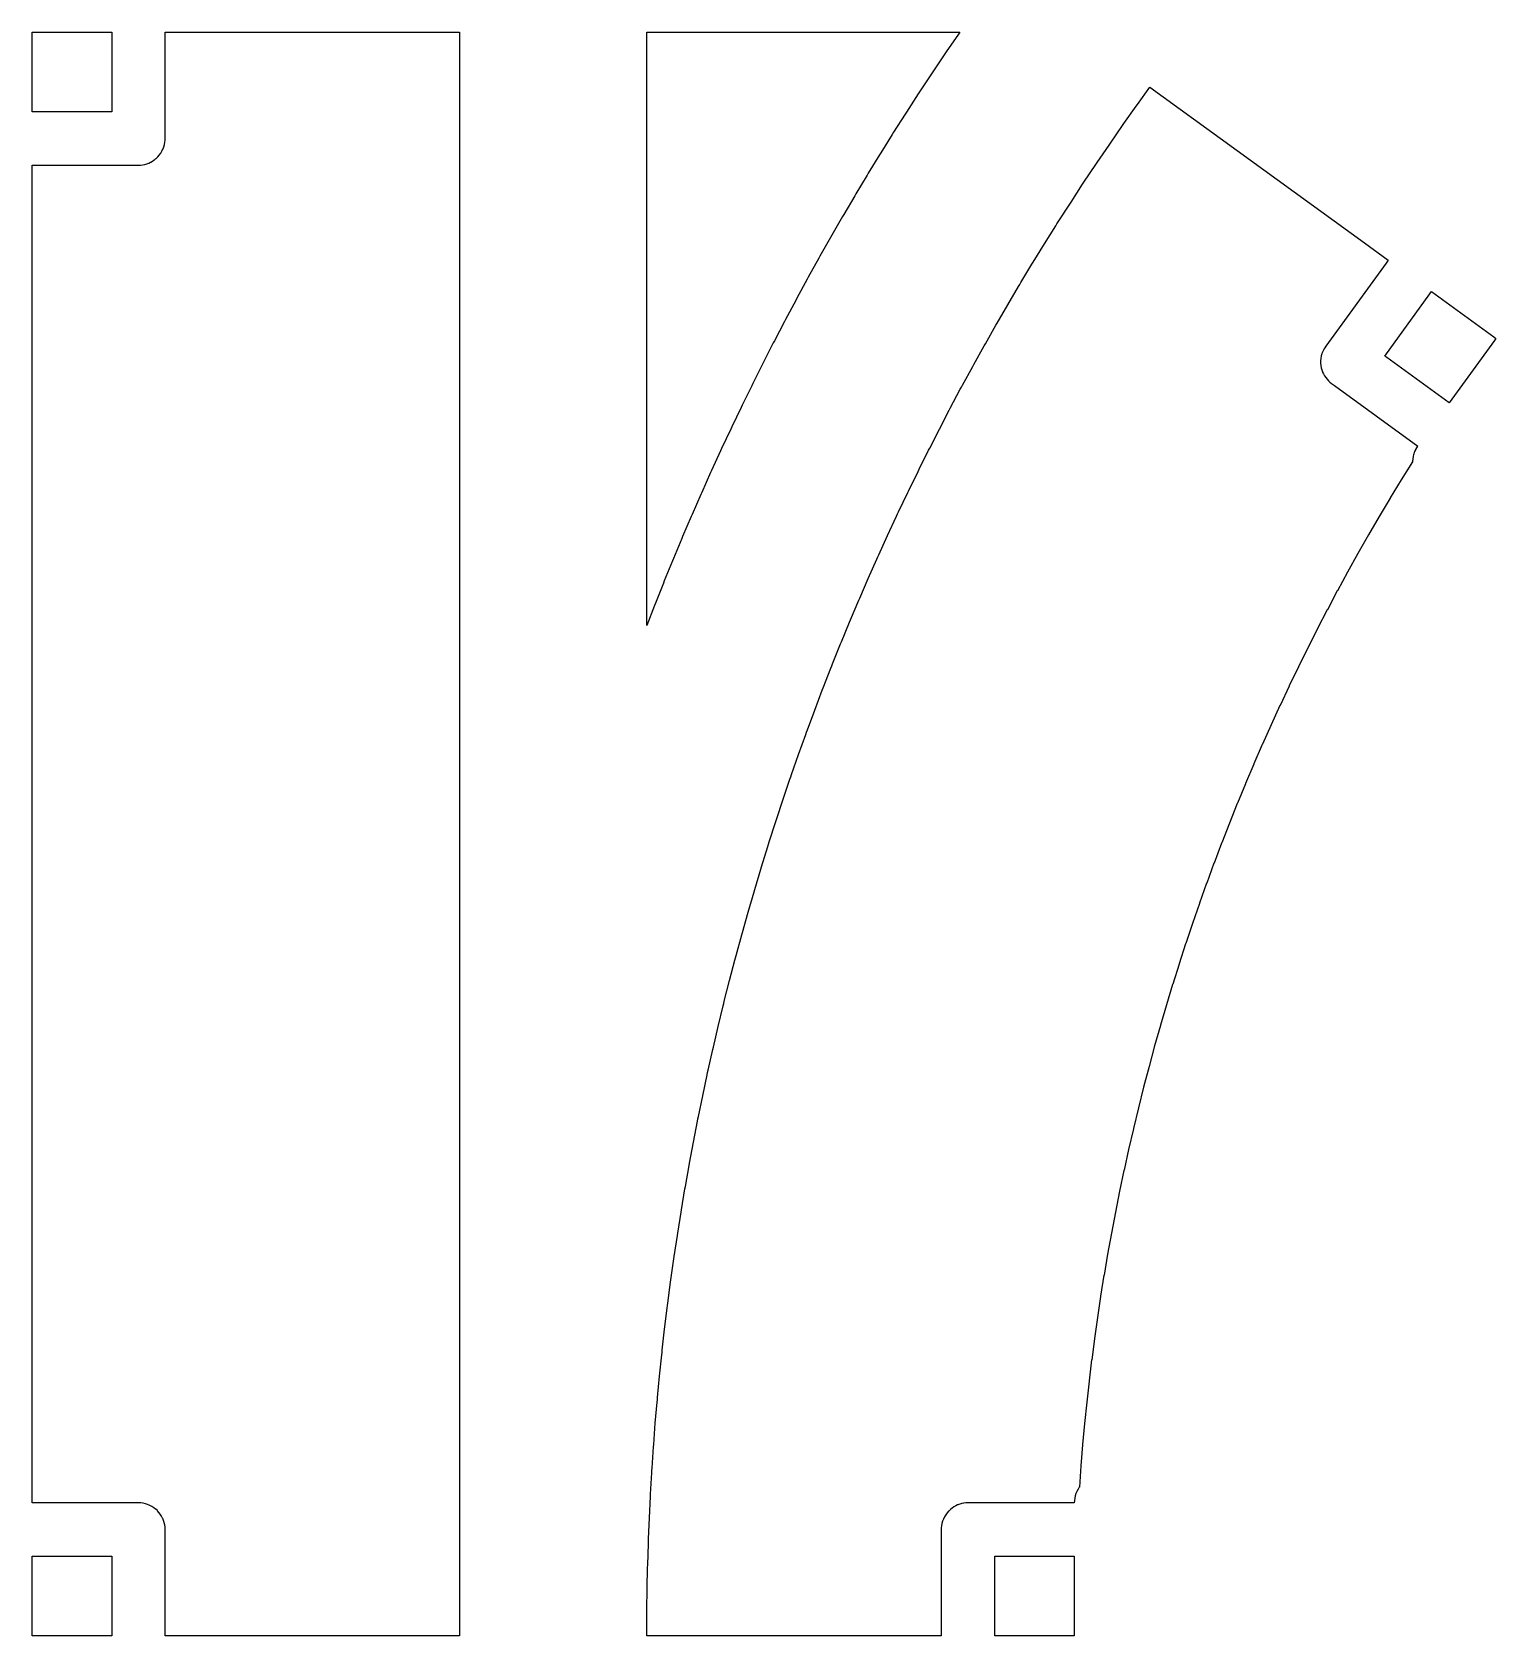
# Model space of a CAD drawing. Header units: millimetres. Extents: x 0 to 274, y 0 to 300.
import ezdxf

# ---------------------------------------------------------------- set-up
doc = ezdxf.new("R2010")
doc.units = ezdxf.units.MM
doc.layers.add('Mesh_cs', color=7, linetype='CONTINUOUS')

msp = doc.modelspace()

# ---------------------------------------------------------------- linework, layer by layer
at = {"layer": 'Mesh_cs'}
for p, q in [((0, 299.577, 11.9), (0, 300.074, 11.9)), ((0, 300.074, 11.9), (0.4967, 300.074, 11.9)), ((0.4967, 300.074, 11.9), (14.9, 300.074, 11.9)), ((14.9, 300.074, 11.9), (14.9, 285.671, 11.9)), ((24.9, 299.411, 11.9), (24.9, 300.074, 11.9)), ((24.9, 300.074, 11.9), (30.41, 300.074, 11.9)), ((30.41, 300.074, 11.9), (80, 300.074, 11.9)), ((80, 300.074, 11.9), (80, 270.067, 11.9)), ((115, 200.144, 11.9), (115, 300.074, 11.9)), ((115, 300.074, 11.9), (167.699, 300.074, 11.9)), ((167.699, 300.074, 11.9), (173.555, 300.074, 11.9)), ((173.555, 300.074, 11.9), (173.301, 299.703, 11.9)), ((0, 285.174, 11.9), (0, 299.577, 11.9)), ((24.9, 280.174, 11.9), (24.9, 299.411, 11.9)), ((173.301, 299.703, 11.9), (171.017, 296.366, 11.9)), ((170.766, 295.993, 11.9), (168.51, 292.636, 11.9)), ((171.017, 296.366, 11.9), (170.766, 295.993, 11.9)), ((168.263, 292.261, 11.9), (166.036, 288.885, 11.9)), ((168.51, 292.636, 11.9), (168.263, 292.261, 11.9)), ((165.792, 288.508, 11.9), (163.593, 285.113, 11.9)), ((166.036, 288.885, 11.9), (165.792, 288.508, 11.9)), ((206.831, 286.555, 11.9), (209.158, 289.788, 11.9)), ((209.158, 289.788, 11.9), (249.277, 260.64, 11.9)), ((14.4033, 285.174, 11.9), (0, 285.174, 11.9)), ((14.9, 285.174, 11.9), (14.4033, 285.174, 11.9)), ((14.9, 285.671, 11.9), (14.9, 285.174, 11.9)), ((163.593, 285.113, 11.9), (163.352, 284.734, 11.9)), ((204.275, 282.943, 11.9), (206.573, 286.196, 11.9)), ((206.573, 286.196, 11.9), (206.831, 286.555, 11.9)), ((163.352, 284.734, 11.9), (161.183, 281.32, 11.9)), ((201.752, 279.307, 11.9), (204.02, 282.581, 11.9)), ((204.02, 282.581, 11.9), (204.275, 282.943, 11.9)), ((24.7734, 279.058, 11.9), (24.8519, 279.482, 11.9)), ((24.8519, 279.482, 11.9), (24.8536, 279.496, 11.9)), ((24.8536, 279.496, 11.9), (24.888, 279.828, 11.9)), ((24.888, 279.828, 11.9), (24.8885, 279.841, 11.9)), ((24.8885, 279.841, 11.9), (24.9, 280.174, 11.9)), ((160.945, 280.939, 11.9), (158.805, 277.507, 11.9)), ((161.183, 281.32, 11.9), (160.945, 280.939, 11.9)), ((201.5, 278.944, 11.9), (201.752, 279.307, 11.9)), ((22.5444, 275.931, 11.9), (22.8661, 276.149, 11.9)), ((22.8661, 276.149, 11.9), (22.8782, 276.158, 11.9)), ((22.8782, 276.158, 11.9), (23.1813, 276.402, 11.9)), ((23.1813, 276.402, 11.9), (23.1926, 276.411, 11.9)), ((23.1926, 276.411, 11.9), (23.5052, 276.71, 11.9)), ((23.5052, 276.71, 11.9), (23.5146, 276.72, 11.9)), ((23.5146, 276.72, 11.9), (23.7992, 277.045, 11.9)), ((23.7992, 277.045, 11.9), (23.8078, 277.055, 11.9)), ((23.8078, 277.055, 11.9), (24.0622, 277.404, 11.9)), ((24.0622, 277.404, 11.9), (24.07, 277.415, 11.9)), ((24.07, 277.415, 11.9), (24.2922, 277.786, 11.9)), ((24.2922, 277.786, 11.9), (24.299, 277.797, 11.9)), ((24.299, 277.797, 11.9), (24.3049, 277.81, 11.9)), ((24.3049, 277.81, 11.9), (24.4931, 278.199, 11.9)), ((24.4931, 278.199, 11.9), (24.498, 278.211, 11.9)), ((24.498, 278.211, 11.9), (24.6508, 278.615, 11.9)), ((24.6508, 278.615, 11.9), (24.6546, 278.628, 11.9)), ((24.6546, 278.628, 11.9), (24.7707, 279.044, 11.9)), ((24.7707, 279.044, 11.9), (24.7734, 279.058, 11.9)), ((158.57, 277.124, 11.9), (156.459, 273.674, 11.9)), ((158.805, 277.507, 11.9), (158.57, 277.124, 11.9)), ((199.261, 275.65, 11.9), (201.5, 278.944, 11.9)), ((0, 266.832, 11.9), (0, 275.174, 11.9)), ((0, 275.174, 11.9), (19.2367, 275.174, 11.9)), ((19.2367, 275.174, 11.9), (19.9, 275.174, 11.9)), ((19.9, 275.174, 11.9), (19.9111, 275.174, 11.9)), ((19.9111, 275.174, 11.9), (20.3, 275.19, 11.9)), ((20.3, 275.19, 11.9), (20.3114, 275.191, 11.9)), ((20.3114, 275.191, 11.9), (20.6983, 275.238, 11.9)), ((20.6983, 275.238, 11.9), (20.7128, 275.241, 11.9)), ((20.7128, 275.241, 11.9), (21.0598, 275.311, 11.9)), ((21.0598, 275.311, 11.9), (21.074, 275.314, 11.9)), ((21.074, 275.314, 11.9), (21.4485, 275.42, 11.9)), ((21.4485, 275.42, 11.9), (21.8134, 275.555, 11.9)), ((21.8134, 275.555, 11.9), (21.8272, 275.561, 11.9)), ((21.8272, 275.561, 11.9), (22.1799, 275.725, 11.9)), ((22.1799, 275.725, 11.9), (22.1933, 275.731, 11.9)), ((22.1933, 275.731, 11.9), (22.5316, 275.923, 11.9)), ((22.5316, 275.923, 11.9), (22.5444, 275.931, 11.9)), ((156.228, 273.289, 11.9), (154.147, 269.821, 11.9)), ((156.459, 273.674, 11.9), (156.228, 273.289, 11.9)), ((196.804, 271.97, 11.9), (199.013, 275.284, 11.9)), ((199.013, 275.284, 11.9), (199.261, 275.65, 11.9)), ((80, 270.067, 11.9), (80, 0, 11.9)), ((194.379, 268.268, 11.9), (196.558, 271.601, 11.9)), ((196.558, 271.601, 11.9), (196.804, 271.97, 11.9)), ((153.919, 269.434, 11.9), (151.867, 265.949, 11.9)), ((154.147, 269.821, 11.9), (153.919, 269.434, 11.9)), ((191.988, 264.544, 11.9), (194.137, 267.897, 11.9)), ((194.137, 267.897, 11.9), (194.379, 268.268, 11.9)), ((0, 24.9, 11.9), (0, 266.832, 11.9)), ((151.642, 265.56, 11.9), (149.62, 262.057, 11.9)), ((151.867, 265.949, 11.9), (151.642, 265.56, 11.9)), ((191.513, 263.797, 11.9), (191.749, 264.172, 11.9)), ((191.749, 264.172, 11.9), (191.988, 264.544, 11.9)), ((149.399, 261.666, 11.9), (147.406, 258.147, 11.9)), ((149.62, 262.057, 11.9), (149.399, 261.666, 11.9)), ((189.395, 260.425, 11.9), (191.513, 263.797, 11.9)), ((147.406, 258.147, 11.9), (147.188, 257.754, 11.9)), ((187.306, 257.033, 11.9), (189.395, 260.425, 11.9)), ((249.277, 260.64, 11.9), (253.735, 257.401, 11.9)), ((147.188, 257.754, 11.9), (145.226, 254.217, 11.9)), ((185.016, 253.247, 11.9), (187.074, 256.657, 11.9)), ((187.074, 256.657, 11.9), (187.306, 257.033, 11.9)), ((253.345, 256.864, 11.9), (242.038, 241.301, 11.9)), ((253.735, 257.401, 11.9), (253.345, 256.864, 11.9)), ((145.011, 253.822, 11.9), (143.079, 250.269, 11.9)), ((145.226, 254.217, 11.9), (145.011, 253.822, 11.9)), ((182.534, 249.059, 11.9), (184.562, 252.487, 11.9)), ((184.562, 252.487, 11.9), (184.787, 252.868, 11.9)), ((184.787, 252.868, 11.9), (185.016, 253.247, 11.9)), ((142.868, 249.873, 11.9), (140.966, 246.303, 11.9)), ((143.079, 250.269, 11.9), (142.868, 249.873, 11.9)), ((253.067, 239.469, 11.9), (261.533, 251.121, 11.9)), ((261.533, 251.121, 11.9), (261.825, 251.523, 11.9)), ((261.825, 251.523, 11.9), (273.477, 243.057, 11.9)), ((140.966, 246.303, 11.9), (140.758, 245.905, 11.9)), ((180.538, 245.613, 11.9), (182.534, 249.059, 11.9)), ((140.758, 245.905, 11.9), (138.887, 242.32, 11.9)), ((178.351, 241.766, 11.9), (180.316, 245.23, 11.9)), ((180.316, 245.23, 11.9), (180.538, 245.613, 11.9)), ((138.682, 241.919, 11.9), (136.842, 238.318, 11.9)), ((138.887, 242.32, 11.9), (138.682, 241.919, 11.9)), ((176.198, 237.899, 11.9), (178.132, 241.381, 11.9)), ((178.132, 241.381, 11.9), (178.351, 241.766, 11.9)), ((241.478, 240.311, 11.9), (241.328, 239.907, 11.9)), ((241.484, 240.324, 11.9), (241.478, 240.311, 11.9)), ((241.67, 240.714, 11.9), (241.484, 240.324, 11.9)), ((241.677, 240.726, 11.9), (241.67, 240.714, 11.9)), ((241.844, 241.014, 11.9), (241.677, 240.726, 11.9)), ((241.851, 241.026, 11.9), (241.844, 241.014, 11.9)), ((242.038, 241.301, 11.9), (241.851, 241.026, 11.9)), ((273.587, 242.363, 11.9), (265.121, 230.711, 11.9)), ((273.477, 243.057, 11.9), (273.879, 242.765, 11.9)), ((273.879, 242.765, 11.9), (273.587, 242.363, 11.9)), ((136.64, 237.916, 11.9), (134.83, 234.3, 11.9)), ((136.842, 238.318, 11.9), (136.64, 237.916, 11.9)), ((174.08, 234.014, 11.9), (175.983, 237.513, 11.9)), ((175.983, 237.513, 11.9), (176.198, 237.899, 11.9)), ((241.088, 238.582, 11.9), (241.087, 238.568, 11.9)), ((241.087, 238.568, 11.9), (241.088, 238.136, 11.9)), ((241.126, 239.012, 11.9), (241.088, 238.582, 11.9)), ((241.088, 238.136, 11.9), (241.089, 238.123, 11.9)), ((241.089, 238.123, 11.9), (241.128, 237.692, 11.9)), ((241.127, 239.026, 11.9), (241.126, 239.012, 11.9)), ((241.129, 239.039, 11.9), (241.127, 239.026, 11.9)), ((241.128, 237.692, 11.9), (241.13, 237.679, 11.9)), ((241.206, 239.464, 11.9), (241.129, 239.039, 11.9)), ((241.13, 237.679, 11.9), (241.207, 237.254, 11.9)), ((241.209, 239.477, 11.9), (241.206, 239.464, 11.9)), ((241.207, 237.254, 11.9), (241.211, 237.239, 11.9)), ((241.323, 239.894, 11.9), (241.209, 239.477, 11.9)), ((241.211, 237.239, 11.9), (241.313, 236.864, 11.9)), ((241.328, 239.907, 11.9), (241.323, 239.894, 11.9)), ((253.469, 239.177, 11.9), (253.067, 239.469, 11.9)), ((265.121, 230.711, 11.9), (253.469, 239.177, 11.9)), ((134.83, 234.3, 11.9), (134.633, 233.896, 11.9)), ((241.313, 236.864, 11.9), (241.317, 236.85, 11.9)), ((241.317, 236.85, 11.9), (241.449, 236.484, 11.9)), ((241.449, 236.484, 11.9), (241.455, 236.47, 11.9)), ((241.455, 236.47, 11.9), (241.616, 236.116, 11.9)), ((241.616, 236.116, 11.9), (241.623, 236.103, 11.9)), ((241.623, 236.103, 11.9), (241.812, 235.763, 11.9)), ((241.812, 235.763, 11.9), (241.82, 235.751, 11.9)), ((241.82, 235.751, 11.9), (242.036, 235.427, 11.9)), ((242.036, 235.427, 11.9), (242.277, 235.121, 11.9)), ((242.277, 235.121, 11.9), (242.286, 235.11, 11.9)), ((242.286, 235.11, 11.9), (242.526, 234.849, 11.9)), ((242.526, 234.849, 11.9), (242.536, 234.839, 11.9)), ((242.536, 234.839, 11.9), (242.821, 234.573, 11.9)), ((242.821, 234.573, 11.9), (242.83, 234.566, 11.9)), ((242.83, 234.566, 11.9), (243.135, 234.324, 11.9)), ((243.135, 234.324, 11.9), (243.144, 234.317, 11.9)), ((243.144, 234.317, 11.9), (243.681, 233.928, 11.9)), ((134.633, 233.896, 11.9), (132.854, 230.264, 11.9)), ((171.789, 229.719, 11.9), (173.66, 233.234, 11.9)), ((173.66, 233.234, 11.9), (173.868, 233.625, 11.9)), ((173.868, 233.625, 11.9), (174.08, 234.014, 11.9)), ((243.681, 233.928, 11.9), (259.243, 222.621, 11.9)), ((132.659, 229.859, 11.9), (130.911, 226.212, 11.9)), ((132.854, 230.264, 11.9), (132.659, 229.859, 11.9)), ((169.745, 225.794, 11.9), (171.584, 229.326, 11.9)), ((171.584, 229.326, 11.9), (171.789, 229.719, 11.9)), ((130.72, 225.805, 11.9), (129.003, 222.143, 11.9)), ((130.911, 226.212, 11.9), (130.72, 225.805, 11.9)), ((167.936, 222.245, 11.9), (169.745, 225.794, 11.9)), ((129.003, 222.143, 11.9), (128.816, 221.735, 11.9)), ((167.736, 221.851, 11.9), (167.936, 222.245, 11.9)), ((259.007, 222.263, 11.9), (258.831, 221.946, 11.9)), ((259.02, 222.286, 11.9), (259.007, 222.263, 11.9)), ((259.221, 222.587, 11.9), (259.02, 222.286, 11.9)), ((259.228, 222.598, 11.9), (259.221, 222.587, 11.9)), ((259.243, 222.621, 11.9), (259.228, 222.598, 11.9)), ((128.816, 221.735, 11.9), (127.13, 218.059, 11.9)), ((165.959, 218.286, 11.9), (167.736, 221.851, 11.9)), ((258.271, 219.683, 11.9), (256.179, 216.317, 11.9)), ((258.288, 219.711, 11.9), (258.271, 219.683, 11.9)), ((258.296, 219.851, 11.9), (258.29, 219.747, 11.9)), ((258.29, 219.747, 11.9), (258.29, 219.732, 11.9)), ((258.303, 220.048, 11.9), (258.296, 219.851, 11.9)), ((258.32, 220.244, 11.9), (258.303, 220.048, 11.9)), ((258.327, 220.3, 11.9), (258.32, 220.244, 11.9)), ((258.378, 220.609, 11.9), (258.327, 220.3, 11.9)), ((258.402, 220.741, 11.9), (258.378, 220.609, 11.9)), ((258.469, 221, 11.9), (258.402, 220.741, 11.9)), ((258.517, 221.175, 11.9), (258.469, 221, 11.9)), ((258.607, 221.428, 11.9), (258.517, 221.175, 11.9)), ((258.656, 221.564, 11.9), (258.607, 221.428, 11.9)), ((258.668, 221.591, 11.9), (258.656, 221.564, 11.9)), ((258.818, 221.921, 11.9), (258.668, 221.591, 11.9)), ((258.831, 221.946, 11.9), (258.818, 221.921, 11.9)), ((126.946, 217.649, 11.9), (125.292, 213.958, 11.9)), ((127.13, 218.059, 11.9), (126.946, 217.649, 11.9)), ((164.018, 214.31, 11.9), (165.762, 217.89, 11.9)), ((165.762, 217.89, 11.9), (165.959, 218.286, 11.9)), ((256.179, 216.317, 11.9), (254.119, 212.93, 11.9)), ((125.111, 213.546, 11.9), (123.488, 209.842, 11.9)), ((125.292, 213.958, 11.9), (125.111, 213.546, 11.9)), ((162.112, 210.316, 11.9), (163.824, 213.912, 11.9)), ((163.824, 213.912, 11.9), (164.018, 214.31, 11.9)), ((161.922, 209.916, 11.9), (162.112, 210.316, 11.9)), ((254.085, 212.873, 11.9), (252.058, 209.467, 11.9)), ((254.102, 212.902, 11.9), (254.085, 212.873, 11.9)), ((254.119, 212.93, 11.9), (254.102, 212.902, 11.9)), ((123.311, 209.429, 11.9), (121.72, 205.711, 11.9)), ((123.488, 209.842, 11.9), (123.311, 209.429, 11.9)), ((160.056, 205.904, 11.9), (161.735, 209.515, 11.9)), ((161.735, 209.515, 11.9), (161.922, 209.916, 11.9)), ((252.058, 209.467, 11.9), (250.065, 206.041, 11.9)), ((121.547, 205.296, 11.9), (119.987, 201.565, 11.9)), ((121.72, 205.711, 11.9), (121.547, 205.296, 11.9)), ((158.409, 202.278, 11.9), (160.056, 205.904, 11.9)), ((250.032, 205.984, 11.9), (248.071, 202.539, 11.9)), ((250.048, 206.013, 11.9), (250.032, 205.984, 11.9)), ((250.065, 206.041, 11.9), (250.048, 206.013, 11.9)), ((119.817, 201.149, 11.9), (118.289, 197.404, 11.9)), ((119.987, 201.565, 11.9), (119.817, 201.149, 11.9)), ((156.432, 197.829, 11.9), (158.046, 201.47, 11.9)), ((158.046, 201.47, 11.9), (158.226, 201.875, 11.9)), ((158.226, 201.875, 11.9), (158.409, 202.278, 11.9)), ((248.055, 202.51, 11.9), (246.128, 199.046, 11.9)), ((248.071, 202.539, 11.9), (248.055, 202.51, 11.9)), ((115, 189.04, 11.9), (115, 200.144, 11.9)), ((246.112, 199.017, 11.9), (244.219, 195.535, 11.9)), ((246.128, 199.046, 11.9), (246.112, 199.017, 11.9)), ((118.123, 196.987, 11.9), (116.627, 193.229, 11.9)), ((118.289, 197.404, 11.9), (118.123, 196.987, 11.9)), ((154.85, 194.174, 11.9), (156.432, 197.829, 11.9)), ((244.203, 195.506, 11.9), (242.344, 192.006, 11.9)), ((244.219, 195.535, 11.9), (244.203, 195.506, 11.9)), ((116.464, 192.81, 11.9), (115, 189.04, 11.9)), ((116.627, 193.229, 11.9), (116.464, 192.81, 11.9)), ((153.125, 190.099, 11.9), (154.674, 193.768, 11.9)), ((154.674, 193.768, 11.9), (154.85, 194.174, 11.9)), ((151.437, 186.008, 11.9), (152.953, 189.691, 11.9)), ((152.953, 189.691, 11.9), (153.125, 190.099, 11.9)), ((242.329, 191.976, 11.9), (240.503, 188.458, 11.9)), ((242.344, 192.006, 11.9), (242.329, 191.976, 11.9)), ((240.488, 188.428, 11.9), (238.697, 184.893, 11.9)), ((240.503, 188.458, 11.9), (240.488, 188.428, 11.9)), ((149.786, 181.902, 11.9), (151.269, 185.599, 11.9)), ((151.269, 185.599, 11.9), (151.437, 186.008, 11.9)), ((238.682, 184.863, 11.9), (236.925, 181.31, 11.9)), ((238.697, 184.893, 11.9), (238.682, 184.863, 11.9)), ((148.011, 177.37, 11.9), (149.46, 181.079, 11.9)), ((149.46, 181.079, 11.9), (149.621, 181.492, 11.9)), ((149.621, 181.492, 11.9), (149.786, 181.902, 11.9)), ((236.925, 181.31, 11.9), (235.202, 177.741, 11.9)), ((147.853, 176.956, 11.9), (148.011, 177.37, 11.9)), ((235.173, 177.681, 11.9), (233.485, 174.095, 11.9)), ((235.188, 177.711, 11.9), (235.173, 177.681, 11.9)), ((235.202, 177.741, 11.9), (235.188, 177.711, 11.9)), ((146.437, 173.234, 11.9), (147.853, 176.956, 11.9)), ((233.471, 174.065, 11.9), (231.818, 170.462, 11.9)), ((233.485, 174.095, 11.9), (233.471, 174.065, 11.9)), ((145.055, 169.499, 11.9), (146.437, 173.234, 11.9)), ((143.402, 164.92, 11.9), (144.751, 168.667, 11.9)), ((144.751, 168.667, 11.9), (144.901, 169.084, 11.9)), ((144.901, 169.084, 11.9), (145.055, 169.499, 11.9)), ((231.818, 170.462, 11.9), (230.2, 166.844, 11.9)), ((230.173, 166.784, 11.9), (228.59, 163.15, 11.9)), ((230.186, 166.814, 11.9), (230.173, 166.784, 11.9)), ((230.2, 166.844, 11.9), (230.186, 166.814, 11.9)), ((142.087, 161.161, 11.9), (143.402, 164.92, 11.9)), ((228.577, 163.119, 11.9), (227.029, 159.471, 11.9)), ((228.59, 163.15, 11.9), (228.577, 163.119, 11.9)), ((140.516, 156.553, 11.9), (141.798, 160.324, 11.9)), ((141.798, 160.324, 11.9), (141.94, 160.743, 11.9)), ((141.94, 160.743, 11.9), (142.087, 161.161, 11.9)), ((227.016, 159.44, 11.9), (225.503, 155.777, 11.9)), ((227.029, 159.471, 11.9), (227.016, 159.44, 11.9)), ((139.269, 152.771, 11.9), (140.516, 156.553, 11.9)), ((225.491, 155.746, 11.9), (224.014, 152.068, 11.9)), ((225.503, 155.777, 11.9), (225.491, 155.746, 11.9)), ((137.916, 148.557, 11.9), (139.13, 152.351, 11.9)), ((139.13, 152.351, 11.9), (139.269, 152.771, 11.9)), ((224.014, 152.068, 11.9), (222.572, 148.376, 11.9)), ((136.471, 143.909, 11.9), (137.65, 147.713, 11.9)), ((137.65, 147.713, 11.9), (137.781, 148.136, 11.9)), ((137.781, 148.136, 11.9), (137.916, 148.557, 11.9)), ((222.549, 148.314, 11.9), (221.143, 144.608, 11.9)), ((222.56, 148.345, 11.9), (222.549, 148.314, 11.9)), ((222.572, 148.376, 11.9), (222.56, 148.345, 11.9)), ((221.131, 144.577, 11.9), (219.762, 140.857, 11.9)), ((221.143, 144.608, 11.9), (221.131, 144.577, 11.9)), ((135.198, 139.671, 11.9), (136.343, 143.485, 11.9)), ((136.343, 143.485, 11.9), (136.471, 143.909, 11.9)), ((133.963, 135.421, 11.9), (135.074, 139.246, 11.9)), ((135.074, 139.246, 11.9), (135.198, 139.671, 11.9)), ((219.75, 140.826, 11.9), (218.417, 137.094, 11.9)), ((219.762, 140.857, 11.9), (219.75, 140.826, 11.9)), ((132.887, 131.587, 11.9), (133.963, 135.421, 11.9)), ((218.406, 137.062, 11.9), (217.108, 133.317, 11.9)), ((218.417, 137.094, 11.9), (218.406, 137.062, 11.9)), ((217.098, 133.286, 11.9), (215.837, 129.528, 11.9)), ((217.108, 133.317, 11.9), (217.098, 133.286, 11.9)), ((131.725, 127.317, 11.9), (132.767, 131.161, 11.9)), ((132.767, 131.161, 11.9), (132.887, 131.587, 11.9)), ((215.826, 129.497, 11.9), (214.602, 125.727, 11.9)), ((215.837, 129.528, 11.9), (215.826, 129.497, 11.9)), ((130.489, 122.608, 11.9), (131.497, 126.461, 11.9)), ((131.497, 126.461, 11.9), (131.609, 126.89, 11.9)), ((131.609, 126.89, 11.9), (131.725, 127.317, 11.9)), ((214.592, 125.695, 11.9), (213.403, 121.914, 11.9)), ((214.602, 125.727, 11.9), (214.592, 125.695, 11.9)), ((129.516, 118.746, 11.9), (130.489, 122.608, 11.9)), ((213.394, 121.882, 11.9), (212.242, 118.09, 11.9)), ((213.403, 121.914, 11.9), (213.394, 121.882, 11.9)), ((128.365, 114.016, 11.9), (129.303, 117.887, 11.9)), ((129.303, 117.887, 11.9), (129.408, 118.317, 11.9)), ((129.408, 118.317, 11.9), (129.516, 118.746, 11.9)), ((212.242, 118.09, 11.9), (211.127, 114.287, 11.9)), ((211.109, 114.223, 11.9), (210.031, 110.409, 11.9)), ((211.118, 114.255, 11.9), (211.109, 114.223, 11.9)), ((211.127, 114.287, 11.9), (211.118, 114.255, 11.9)), ((127.461, 110.138, 11.9), (128.365, 114.016, 11.9)), ((126.492, 105.82, 11.9), (127.361, 109.707, 11.9)), ((127.361, 109.707, 11.9), (127.461, 110.138, 11.9)), ((210.022, 110.376, 11.9), (208.981, 106.552, 11.9)), ((210.031, 110.409, 11.9), (210.022, 110.376, 11.9)), ((126.303, 104.955, 11.9), (126.396, 105.388, 11.9)), ((126.396, 105.388, 11.9), (126.492, 105.82, 11.9)), ((208.973, 106.52, 11.9), (207.969, 102.686, 11.9)), ((208.981, 106.552, 11.9), (208.973, 106.52, 11.9)), ((125.469, 101.061, 11.9), (126.303, 104.955, 11.9)), ((207.961, 102.653, 11.9), (206.994, 98.8097, 11.9)), ((207.969, 102.686, 11.9), (207.961, 102.653, 11.9)), ((124.67, 97.1588, 11.9), (125.469, 101.061, 11.9)), ((123.733, 92.3821, 11.9), (124.497, 96.2909, 11.9)), ((124.497, 96.2909, 11.9), (124.581, 96.7253, 11.9)), ((124.581, 96.7253, 11.9), (124.67, 97.1588, 11.9)), ((206.986, 98.7774, 11.9), (206.056, 94.9245, 11.9)), ((206.994, 98.8097, 11.9), (206.986, 98.7774, 11.9)), ((206.049, 94.8921, 11.9), (205.157, 91.0304, 11.9)), ((206.056, 94.9245, 11.9), (206.049, 94.8921, 11.9)), ((123.004, 88.4666, 11.9), (123.733, 92.3821, 11.9)), ((205.149, 90.9978, 11.9), (204.295, 87.1277, 11.9)), ((205.157, 91.0304, 11.9), (205.149, 90.9978, 11.9)), ((122.229, 84.1096, 11.9), (122.923, 88.0315, 11.9)), ((122.923, 88.0315, 11.9), (123.004, 88.4666, 11.9)), ((204.288, 87.0951, 11.9), (203.47, 83.2169, 11.9)), ((204.295, 87.1277, 11.9), (204.288, 87.0951, 11.9)), ((122.152, 83.6738, 11.9), (122.229, 84.1096, 11.9)), ((121.494, 79.7459, 11.9), (122.152, 83.6738, 11.9)), ((203.464, 83.1842, 11.9), (202.684, 79.2983, 11.9)), ((203.47, 83.2169, 11.9), (203.464, 83.1842, 11.9)), ((120.798, 75.3757, 11.9), (121.421, 79.3094, 11.9)), ((121.421, 79.3094, 11.9), (121.494, 79.7459, 11.9)), ((202.678, 79.2656, 11.9), (201.936, 75.3723, 11.9)), ((202.684, 79.2983, 11.9), (202.678, 79.2656, 11.9)), ((120.729, 74.9386, 11.9), (120.798, 75.3757, 11.9)), ((201.93, 75.3395, 11.9), (201.225, 71.4392, 11.9)), ((201.936, 75.3723, 11.9), (201.93, 75.3395, 11.9)), ((120.141, 70.9995, 11.9), (120.729, 74.9386, 11.9)), ((119.462, 66.1792, 11.9), (120.014, 70.1235, 11.9)), ((120.014, 70.1235, 11.9), (120.076, 70.5618, 11.9)), ((120.076, 70.5618, 11.9), (120.141, 70.9995, 11.9)), ((201.22, 71.4063, 11.9), (200.553, 67.4994, 11.9)), ((201.225, 71.4392, 11.9), (201.22, 71.4063, 11.9)), ((118.945, 62.2302, 11.9), (119.462, 66.1792, 11.9)), ((200.548, 67.4665, 11.9), (199.919, 63.5533, 11.9)), ((200.553, 67.4994, 11.9), (200.548, 67.4665, 11.9)), ((199.914, 63.5203, 11.9), (199.323, 59.6012, 11.9)), ((199.919, 63.5533, 11.9), (199.914, 63.5203, 11.9)), ((118.353, 57.3985, 11.9), (118.834, 61.3521, 11.9)), ((118.834, 61.3521, 11.9), (118.888, 61.7914, 11.9)), ((118.888, 61.7914, 11.9), (118.945, 62.2302, 11.9)), ((117.907, 53.4408, 11.9), (118.353, 57.3985, 11.9)), ((199.318, 59.5682, 11.9), (198.765, 55.6436, 11.9)), ((199.323, 59.6012, 11.9), (199.318, 59.5682, 11.9)), ((198.761, 55.6106, 11.9), (198.246, 51.6807, 11.9)), ((198.765, 55.6436, 11.9), (198.761, 55.6106, 11.9)), ((117.401, 48.5993, 11.9), (117.812, 52.5609, 11.9)), ((117.812, 52.5609, 11.9), (117.857, 53.0011, 11.9)), ((117.857, 53.0011, 11.9), (117.907, 53.4408, 11.9)), ((198.242, 51.6477, 11.9), (197.765, 47.7131, 11.9)), ((198.246, 51.6807, 11.9), (198.242, 51.6477, 11.9)), ((117.026, 44.6342, 11.9), (117.401, 48.5993, 11.9)), ((197.762, 47.68, 11.9), (197.323, 43.7409, 11.9)), ((197.765, 47.7131, 11.9), (197.762, 47.68, 11.9)), ((116.608, 39.7845, 11.9), (116.947, 43.7527, 11.9)), ((116.947, 43.7527, 11.9), (116.985, 44.1937, 11.9)), ((116.985, 44.1937, 11.9), (117.026, 44.6342, 11.9)), ((197.319, 43.7078, 11.9), (196.919, 39.7647, 11.9)), ((197.323, 43.7409, 11.9), (197.319, 43.7078, 11.9)), ((116.304, 35.8133, 11.9), (116.608, 39.7845, 11.9)), ((196.916, 39.7315, 11.9), (196.553, 35.7847, 11.9)), ((196.919, 39.7647, 11.9), (196.916, 39.7315, 11.9)), ((116.003, 31.3983, 11.9), (116.271, 35.372, 11.9)), ((116.271, 35.372, 11.9), (116.304, 35.8133, 11.9)), ((196.55, 35.7515, 11.9), (196.226, 31.8014, 11.9)), ((196.553, 35.7847, 11.9), (196.55, 35.7515, 11.9)), ((115.715, 26.539, 11.9), (115.947, 30.515, 11.9)), ((115.947, 30.515, 11.9), (115.973, 30.9568, 11.9)), ((115.973, 30.9568, 11.9), (116.003, 31.3983, 11.9)), ((196.226, 31.8014, 11.9), (195.94, 27.8483, 11.9)), ((195.486, 27.0505, 11.9), (195.312, 26.6376, 11.9)), ((195.693, 27.4395, 11.9), (195.486, 27.0505, 11.9)), ((195.936, 27.812, 11.9), (195.693, 27.4395, 11.9)), ((195.94, 27.8483, 11.9), (195.936, 27.812, 11.9)), ((19.2367, 24.9, 11.9), (0, 24.9, 11.9)), ((19.9, 24.9, 11.9), (19.2367, 24.9, 11.9)), ((19.9145, 24.8994, 11.9), (19.9, 24.9, 11.9)), ((20.3358, 24.881, 11.9), (19.9145, 24.8994, 11.9)), ((20.3502, 24.8791, 11.9), (20.3358, 24.881, 11.9)), ((20.7682, 24.824, 11.9), (20.3502, 24.8791, 11.9)), ((20.7824, 24.8209, 11.9), (20.7682, 24.824, 11.9)), ((21.1941, 24.7296, 11.9), (20.7824, 24.8209, 11.9)), ((21.208, 24.7253, 11.9), (21.1941, 24.7296, 11.9)), ((21.6101, 24.5985, 11.9), (21.208, 24.7253, 11.9)), ((21.6235, 24.5929, 11.9), (21.6101, 24.5985, 11.9)), ((22.0131, 24.4315, 11.9), (21.6235, 24.5929, 11.9)), ((22.026, 24.4248, 11.9), (22.0131, 24.4315, 11.9)), ((22.4, 24.2301, 11.9), (22.026, 24.4248, 11.9)), ((22.4123, 24.2223, 11.9), (22.4, 24.2301, 11.9)), ((22.7679, 23.9958, 11.9), (22.4123, 24.2223, 11.9)), ((115.496, 22.1191, 11.9), (115.693, 26.097, 11.9)), ((115.693, 26.097, 11.9), (115.715, 26.539, 11.9)), ((172.456, 24.1435, 11.9), (172.134, 23.9248, 11.9)), ((172.468, 24.151, 11.9), (172.456, 24.1435, 11.9)), ((172.807, 24.3431, 11.9), (172.468, 24.151, 11.9)), ((172.82, 24.3494, 11.9), (172.807, 24.3431, 11.9)), ((173.173, 24.5137, 11.9), (172.82, 24.3494, 11.9)), ((173.187, 24.5188, 11.9), (173.173, 24.5137, 11.9)), ((173.551, 24.6542, 11.9), (173.187, 24.5188, 11.9)), ((173.926, 24.7597, 11.9), (173.551, 24.6542, 11.9)), ((173.94, 24.7636, 11.9), (173.926, 24.7597, 11.9)), ((174.287, 24.8332, 11.9), (173.94, 24.7636, 11.9)), ((174.302, 24.8358, 11.9), (174.287, 24.8332, 11.9)), ((174.689, 24.8828, 11.9), (174.302, 24.8358, 11.9)), ((174.7, 24.884, 11.9), (174.689, 24.8828, 11.9)), ((175.089, 24.8996, 11.9), (174.7, 24.884, 11.9)), ((175.1, 24.9, 11.9), (175.089, 24.8996, 11.9)), ((175.763, 24.9, 11.9), (175.1, 24.9, 11.9)), ((195, 24.9, 11.9), (175.763, 24.9, 11.9)), ((195.019, 25.3292, 11.9), (195, 24.9, 11.9)), ((195.02, 25.344, 11.9), (195.019, 25.3292, 11.9)), ((195.078, 25.7808, 11.9), (195.02, 25.344, 11.9)), ((195.176, 26.2144, 11.9), (195.078, 25.7808, 11.9)), ((195.312, 26.6376, 11.9), (195.176, 26.2144, 11.9)), ((22.7794, 23.9869, 11.9), (22.7679, 23.9958, 11.9)), ((23.1139, 23.7302, 11.9), (22.7794, 23.9869, 11.9)), ((23.1247, 23.7204, 11.9), (23.1139, 23.7302, 11.9)), ((23.4355, 23.4355, 11.9), (23.1247, 23.7204, 11.9)), ((23.4454, 23.4248, 11.9), (23.4355, 23.4355, 11.9)), ((23.7302, 23.1139, 11.9), (23.4454, 23.4248, 11.9)), ((23.7391, 23.1024, 11.9), (23.7302, 23.1139, 11.9)), ((23.9958, 22.7679, 11.9), (23.7391, 23.1024, 11.9)), ((24.2223, 22.4123, 11.9), (23.9958, 22.7679, 11.9)), ((24.2301, 22.4, 11.9), (24.2223, 22.4123, 11.9)), ((24.2368, 22.3871, 11.9), (24.2301, 22.4, 11.9)), ((24.4315, 22.0131, 11.9), (24.2368, 22.3871, 11.9)), ((24.4371, 21.9997, 11.9), (24.4315, 22.0131, 11.9)), ((24.5985, 21.6101, 11.9), (24.4371, 21.9997, 11.9)), ((24.6028, 21.5962, 11.9), (24.5985, 21.6101, 11.9)), ((24.7296, 21.1941, 11.9), (24.6028, 21.5962, 11.9)), ((24.7328, 21.1799, 11.9), (24.7296, 21.1941, 11.9)), ((24.824, 20.7682, 11.9), (24.7328, 21.1799, 11.9)), ((115.336, 18.1396, 11.9), (115.496, 22.1191, 11.9)), ((170.227, 21.0165, 11.9), (170.148, 20.5917, 11.9)), ((170.229, 21.0298, 11.9), (170.227, 21.0165, 11.9)), ((170.345, 21.4459, 11.9), (170.229, 21.0298, 11.9)), ((170.349, 21.4589, 11.9), (170.345, 21.4459, 11.9)), ((170.502, 21.863, 11.9), (170.349, 21.4589, 11.9)), ((170.507, 21.8756, 11.9), (170.502, 21.863, 11.9)), ((170.695, 22.2645, 11.9), (170.507, 21.8756, 11.9)), ((170.701, 22.2767, 11.9), (170.695, 22.2645, 11.9)), ((170.708, 22.2883, 11.9), (170.701, 22.2767, 11.9)), ((170.93, 22.6588, 11.9), (170.708, 22.2883, 11.9)), ((170.938, 22.6698, 11.9), (170.93, 22.6588, 11.9)), ((171.192, 23.0191, 11.9), (170.938, 22.6698, 11.9)), ((171.201, 23.0294, 11.9), (171.192, 23.0191, 11.9)), ((171.485, 23.3546, 11.9), (171.201, 23.0294, 11.9)), ((171.495, 23.3642, 11.9), (171.485, 23.3546, 11.9)), ((171.807, 23.6627, 11.9), (171.495, 23.3642, 11.9)), ((171.819, 23.6724, 11.9), (171.807, 23.6627, 11.9)), ((172.122, 23.9162, 11.9), (171.819, 23.6724, 11.9)), ((172.134, 23.9248, 11.9), (172.122, 23.9162, 11.9)), ((24.8259, 20.7538, 11.9), (24.824, 20.7682, 11.9)), ((24.881, 20.3358, 11.9), (24.8259, 20.7538, 11.9)), ((24.8816, 20.3213, 11.9), (24.881, 20.3358, 11.9)), ((24.9, 19.9, 11.9), (24.8816, 20.3213, 11.9)), ((24.9, 19.2367, 11.9), (24.9, 19.9, 11.9)), ((24.9, 0, 11.9), (24.9, 19.2367, 11.9)), ((115.318, 17.6974, 11.9), (115.336, 18.1396, 11.9)), ((170.111, 20.2327, 11.9), (170.1, 19.9, 11.9)), ((170.1, 19.9, 11.9), (170.1, 0.6633, 11.9)), ((170.112, 20.2463, 11.9), (170.111, 20.2327, 11.9)), ((170.146, 20.5778, 11.9), (170.112, 20.2463, 11.9)), ((170.148, 20.5917, 11.9), (170.146, 20.5778, 11.9)), ((115.179, 13.2743, 11.9), (115.304, 17.2551, 11.9)), ((115.304, 17.2551, 11.9), (115.318, 17.6974, 11.9)), ((0, 0.4967, 11.9), (0, 14.9, 11.9)), ((0, 14.9, 11.9), (0.4967, 14.9, 11.9)), ((0.4967, 14.9, 11.9), (14.9, 14.9, 11.9)), ((14.9, 14.9, 11.9), (14.9, 14.4033, 11.9)), ((14.9, 14.4033, 11.9), (14.9, 0, 11.9)), ((115.079, 8.8501, 11.9), (115.169, 12.8319, 11.9)), ((115.169, 12.8319, 11.9), (115.179, 13.2743, 11.9)), ((180.1, 0.4967, 11.9), (180.1, 14.9, 11.9)), ((180.1, 14.9, 11.9), (180.597, 14.9, 11.9)), ((180.597, 14.9, 11.9), (195, 14.9, 11.9)), ((195, 14.9, 11.9), (195, 0.4967, 11.9)), ((115.026, 4.8677, 11.9), (115.079, 8.8501, 11.9)), ((115.002, 0.4425, 11.9), (115.02, 4.4253, 11.9)), ((115.02, 4.4253, 11.9), (115.026, 4.8677, 11.9)), ((0, 0, 11.9), (0, 0.4967, 11.9)), ((0.4967, 0, 11.9), (0, 0, 11.9)), ((14.9, 0, 11.9), (0.4967, 0, 11.9)), ((30.41, 0, 11.9), (24.9, 0, 11.9)), ((80, 0, 11.9), (30.41, 0, 11.9)), ((115, 0, 11.9), (115.002, 0.4425, 11.9)), ((164.59, 0, 11.9), (115, 0, 11.9)), ((170.1, 0, 11.9), (164.59, 0, 11.9)), ((170.1, 0.6633, 11.9), (170.1, 0, 11.9)), ((180.1, 0, 11.9), (180.1, 0.4967, 11.9)), ((194.503, 0, 11.9), (180.1, 0, 11.9)), ((195, 0, 11.9), (194.503, 0, 11.9)), ((195, 0.4967, 11.9), (195, 0, 11.9))]:
    msp.add_line(p, q, dxfattribs=at)

doc.saveas('drawing.dxf')
